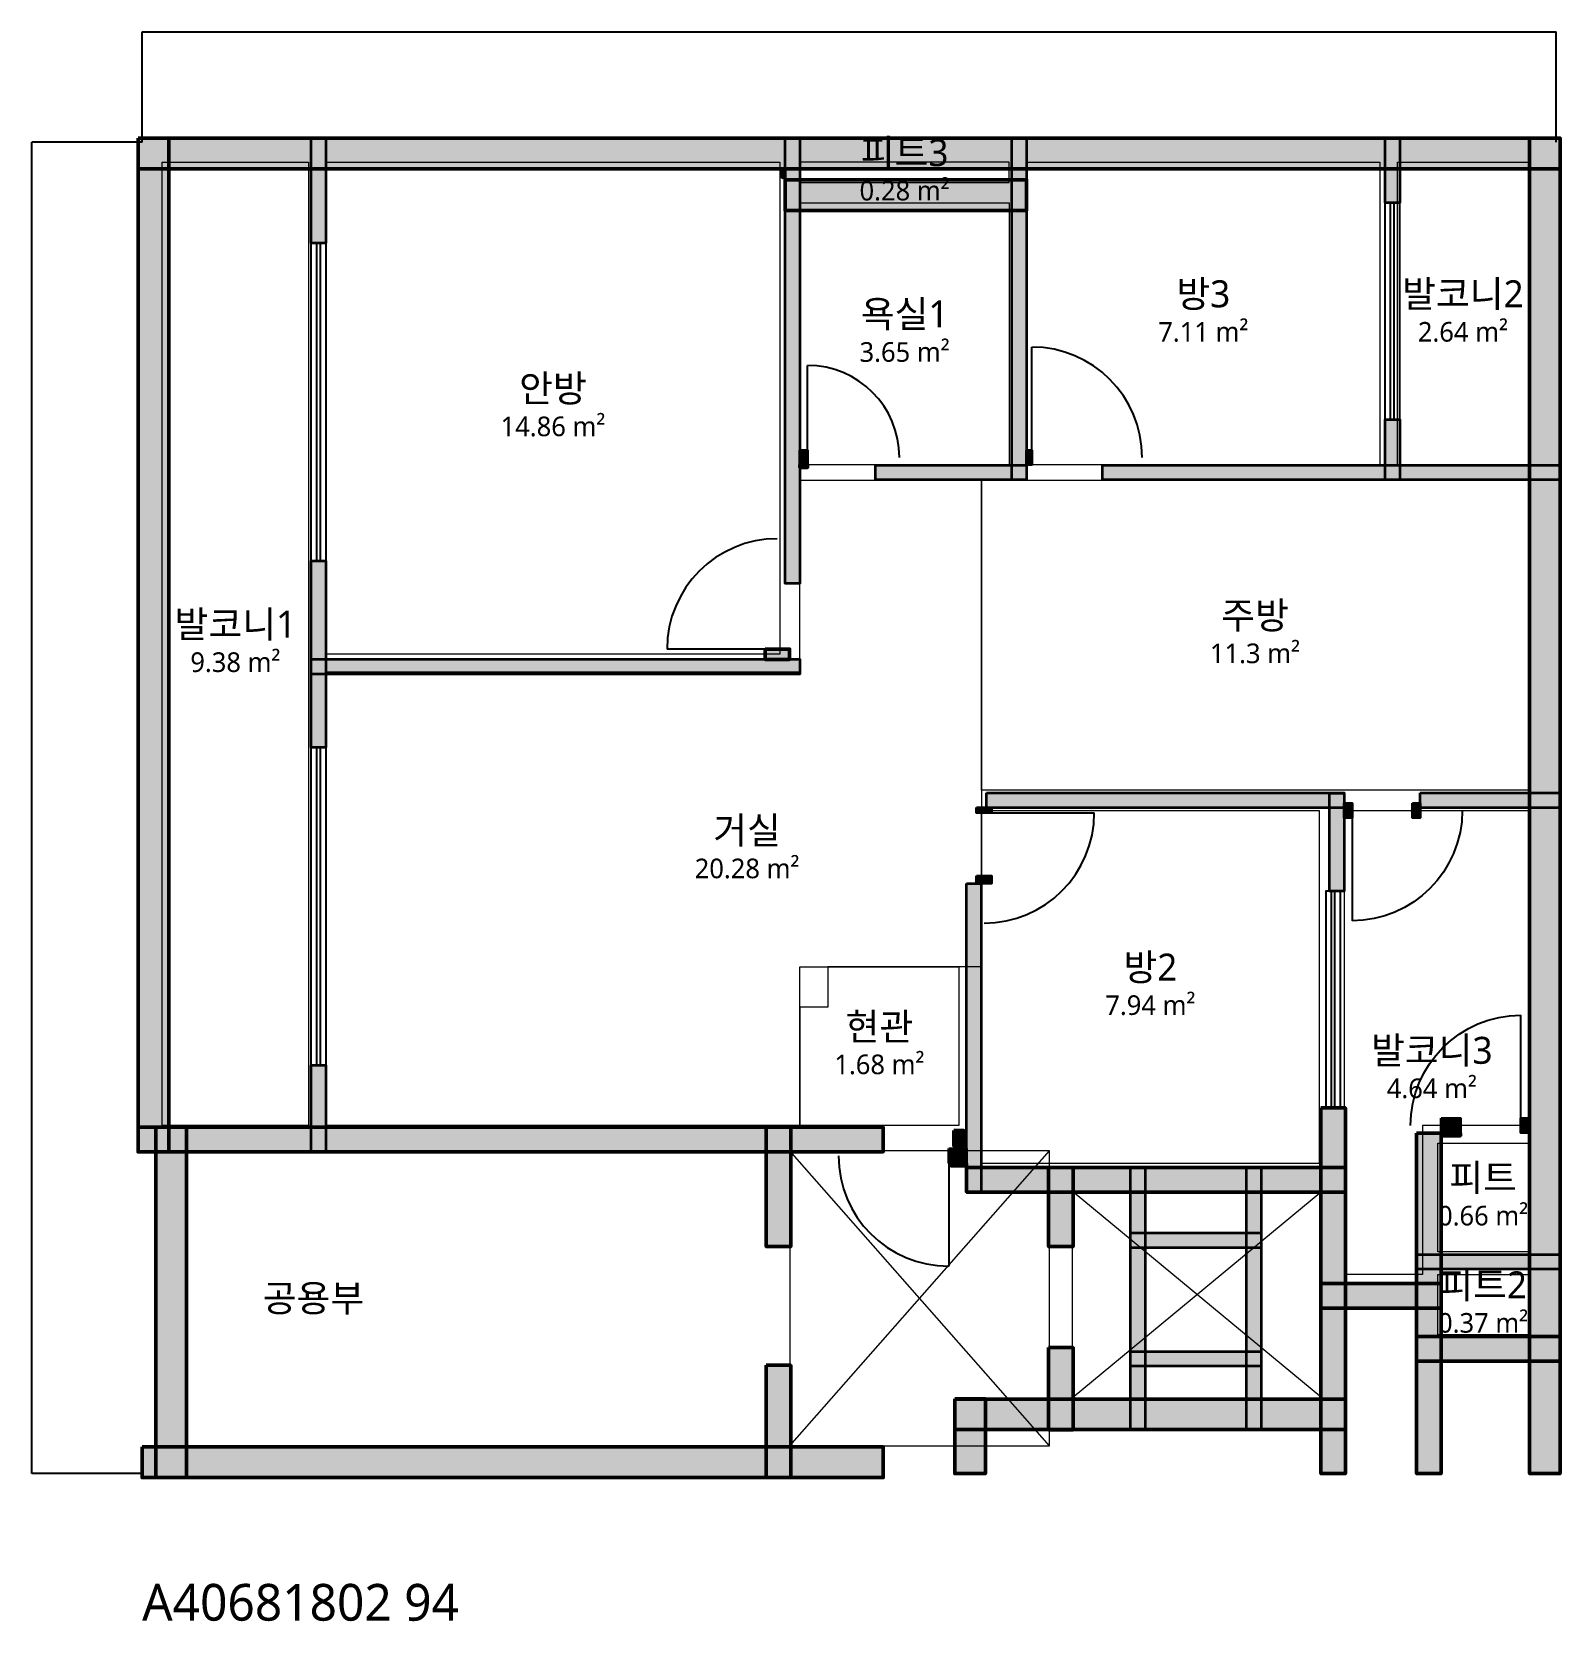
# Model space of a CAD drawing. Header units: millimetres. Extents: x -900 to 11574, y -1204 to 11763.
import ezdxf

# ---------------------------------------------------------------- set-up
doc = ezdxf.new("R2010")
doc.units = ezdxf.units.MM
for name, color, linetype, lineweight in [('A-ANNO-DIMS', 3, 'Continuous', 13), ('A-AREA', 9, 'Continuous', 13), ('A-AREA-IDEN', 7, 'Continuous', 18), ('A-AREA-PUBL', 9, 'Continuous', 13), ('A-DOOR', 4, 'Continuous', 25), ('A-FLOR-EVTR', 8, 'Continuous', 18), ('A-GLAZ', 5, 'Continuous', 25), ('A-WALL-EXTR', 7, 'Continuous', 50), ('A-WALL-PATT', 8, 'Continuous', 9), ('A-WALL-PRTN', 8, 'Continuous', 35), ('A-WALL-STRC', 7, 'Continuous', 50)]:
    doc.layers.add(name, color=color, linetype=linetype, lineweight=lineweight)
doc.styles.add('OpenSansCondensed-Light', font='OpenSansCondensed-Light.ttf')
doc.styles.get("Standard").update_dxf_attribs({"font": 'malgun.ttf'})
doc.dimstyles.new('EZDXF', dxfattribs={"dimtxt": 0.25, "dimasz": 0.175, "dimexe": 0.375, "dimexo": 0.125, "dimgap": 0.1, "dimtad": 1, "dimlfac": 100, "dimzin": 12, "dimdsep": 46, "dimtxsty": 'OpenSansCondensed-Light', "dimblk": 'ARCHTICK', "dimcen": 2.5, "dimazin": 3, "dimtfac": 0.5, "dimtmove": 2, "dimatfit": 3})

# ---------------------------------------------------------------- blocks, each defined once
blk = doc.blocks.new('JJ-DOOR-SWING')
blk.add_line((0, 0), (0, 1000))
blk.add_arc((0, 0), 1000, 0, 90)
blk = doc.blocks.new('JJ-WIN-DOUBLE')
for p, q in [((0, 120), (1000, 120)), ((0, -120), (1000, -120))]:
    blk.add_line(p, q)
blk.add_lwpolyline([(0, -500), (1000, -500), (1000, 500), (0, 500)], close=True)
blk = doc.blocks.new('JJ-EVTR')
for p, q in [((0, 0), (1000, 1000)), ((1000, 0), (0, 1000))]:
    blk.add_line(p, q)
blk.add_lwpolyline([(0, 0), (1000, 0), (1000, 1000), (0, 1000)], close=True)
blk = doc.blocks.new('_ARCHTICK')
at = {"color": 0, "linetype": 'BYBLOCK', "const_width": 0.15}
blk.add_lwpolyline([(-0.5, -0.5), (0.5, 0.5)], dxfattribs=at)

msp = doc.modelspace()

# ---------------------------------------------------------------- hatches: boundary and pattern name
at = {"layer": 'A-WALL-PATT'}
h = msp.add_hatch(color=8, dxfattribs=at)
h.dxf.hatch_style = 1
h.paths.add_polyline_path([(-32.9, 10894.8), (11574.2, 10894.8), (11574.2, 10644.8), (-32.9, 10644.8)])
h = msp.add_hatch(color=8, dxfattribs=at)
h.dxf.hatch_style = 1
h.paths.add_polyline_path([(-32.4, 10895.3), (217.6, 10895.3), (217.6, 2625.1), (-32.4, 2625.1)])
h = msp.add_hatch(color=8, dxfattribs=at)
h.dxf.hatch_style = 1
h.paths.add_polyline_path([(1380.1, 10895.3), (1500.1, 10895.3), (1500.1, 10039.5), (1380.1, 10039.5)])
h = msp.add_hatch(color=8, dxfattribs=at)
h.dxf.hatch_style = 1
h.paths.add_polyline_path([(5247.8, 10895.3), (5367.8, 10895.3), (5367.8, 7262.2), (5247.8, 7262.2)])
h = msp.add_hatch(color=8, dxfattribs=at)
h.dxf.hatch_style = 1
h.paths.add_polyline_path([(7099.3, 10895.3), (7219.3, 10895.3), (7219.3, 8107.7), (7099.3, 8107.7)])
h = msp.add_hatch(color=8, dxfattribs=at)
h.dxf.hatch_style = 1
h.paths.add_polyline_path([(10144.1, 10895.3), (10264.1, 10895.3), (10264.1, 10368.7), (10144.1, 10368.7)])
h = msp.add_hatch(color=8, dxfattribs=at)
h.dxf.hatch_style = 1
h.paths.add_polyline_path([(11323.7, 10895.3), (11573.7, 10895.3), (11573.7, 0), (11323.7, 0)])
h = msp.add_hatch(color=8, dxfattribs=at)
h.dxf.hatch_style = 1
h.paths.add_polyline_path([(5225.5, 10636.1), (5246, 10636.1), (5246, 10574.4), (5225.5, 10574.4)])
h = msp.add_hatch(color=8, dxfattribs=at)
h.dxf.hatch_style = 1
h.paths.add_polyline_path([(10144.1, 10644.3), (10264.1, 10644.3), (10264.1, 10368.7), (10144.1, 10368.7)])
h = msp.add_hatch(color=8, dxfattribs=at)
h.dxf.hatch_style = 1
h.paths.add_polyline_path([(5248.1, 10555.4), (7219, 10555.4), (7219, 10305.4), (5248.1, 10305.4)])
h = msp.add_hatch(color=8, dxfattribs=at)
h.dxf.hatch_style = 1
h.paths.add_polyline_path([(10144.1, 8599.4), (10264.1, 8599.4), (10264.1, 8107.7), (10144.1, 8107.7)])
h = msp.add_hatch(color=8, dxfattribs=at)
h.dxf.hatch_style = 1
h.paths.add_polyline_path([(5367.4, 8350.8), (5431.2, 8350.8), (5431.2, 8230.8), (5367.4, 8230.8)])
h = msp.add_hatch(color=8, dxfattribs=at)
h.dxf.hatch_style = 1
h.paths.add_polyline_path([(7219, 8350.8), (7262.2, 8350.8), (7262.2, 8230.8), (7219, 8230.8)])
h = msp.add_hatch(color=8, dxfattribs=at)
h.dxf.hatch_style = 1
h.paths.add_polyline_path([(5369.5, 8229.1), (5431.2, 8229.1), (5431.2, 8208.5), (5369.5, 8208.5)])
h = msp.add_hatch(color=8, dxfattribs=at)
h.dxf.hatch_style = 1
h.paths.add_polyline_path([(5986.7, 8227.4), (7219, 8227.4), (7219, 8107.4), (5986.7, 8107.4)])
h = msp.add_hatch(color=8, dxfattribs=at)
h.dxf.hatch_style = 1
h.paths.add_polyline_path([(7838.2, 8227.4), (11574.2, 8227.4), (11574.2, 8107.4), (7838.2, 8107.4)])
h = msp.add_hatch(color=8, dxfattribs=at)
h.dxf.hatch_style = 1
h.paths.add_polyline_path([(1380.1, 7447.3), (1500.1, 7447.3), (1500.1, 5924.9), (1380.1, 5924.9)])
h = msp.add_hatch(color=8, dxfattribs=at)
h.dxf.hatch_style = 1
h.paths.add_polyline_path([(1380.4, 6643.3), (5369.5, 6643.3), (5369.5, 6523.3), (1380.4, 6523.3)])
h = msp.add_hatch(color=8, dxfattribs=at)
h.dxf.hatch_style = 1
h.paths.add_polyline_path([(5084.3, 6727.3), (5284.3, 6727.3), (5284.3, 6642.9), (5084.3, 6642.9)])
h = msp.add_hatch(color=8, dxfattribs=at)
h.dxf.hatch_style = 1
h.paths.add_polyline_path([(6891.9, 5552.9), (9811.1, 5552.9), (9811.1, 5432.9), (6891.9, 5432.9)])
h = msp.add_hatch(color=8, dxfattribs=at)
h.dxf.hatch_style = 1
h.paths.add_polyline_path([(9691.5, 5552.6), (9811.5, 5552.6), (9811.5, 4752.3), (9691.5, 4752.3)])
h = msp.add_hatch(color=8, dxfattribs=at)
h.dxf.hatch_style = 1
h.paths.add_polyline_path([(9811.1, 5470.6), (9874.9, 5470.6), (9874.9, 5350.6), (9811.1, 5350.6)])
h = msp.add_hatch(color=8, dxfattribs=at)
h.dxf.hatch_style = 1
h.paths.add_polyline_path([(10368.7, 5470.6), (10430.4, 5470.6), (10430.4, 5350.6), (10368.7, 5350.6)])
h = msp.add_hatch(color=8, dxfattribs=at)
h.dxf.hatch_style = 1
h.paths.add_polyline_path([(10430.4, 5552.9), (11574.2, 5552.9), (11574.2, 5432.9), (10430.4, 5432.9)])
h = msp.add_hatch(color=8, dxfattribs=at)
h.dxf.hatch_style = 1
h.paths.add_polyline_path([(6811.3, 5433.3), (6931.3, 5433.3), (6931.3, 5390.1), (6811.3, 5390.1)])
h = msp.add_hatch(color=8, dxfattribs=at)
h.dxf.hatch_style = 1
h.paths.add_polyline_path([(6729, 4814), (6849, 4814), (6849, 2295.9), (6729, 2295.9)])
h = msp.add_hatch(color=8, dxfattribs=at)
h.dxf.hatch_style = 1
h.paths.add_polyline_path([(6811.3, 4875.7), (6931.3, 4875.7), (6931.3, 4814), (6811.3, 4814)])
h = msp.add_hatch(color=8, dxfattribs=at)
h.dxf.hatch_style = 1
h.paths.add_polyline_path([(1380.1, 3332.8), (1500.1, 3332.8), (1500.1, 2625.1), (1380.1, 2625.1)])
h = msp.add_hatch(color=8, dxfattribs=at)
h.dxf.hatch_style = 1
h.paths.add_polyline_path([(9620.6, 2983), (9820.6, 2983), (9820.6, 0), (9620.6, 0)])
h = msp.add_hatch(color=8, dxfattribs=at)
h.dxf.hatch_style = 1
h.paths.add_polyline_path([(10603.2, 2899), (10759.5, 2899), (10759.5, 2779), (10603.2, 2779)])
h = msp.add_hatch(color=8, dxfattribs=at)
h.dxf.hatch_style = 1
h.paths.add_polyline_path([(11253.3, 2899), (11323.2, 2899), (11323.2, 2779), (11253.3, 2779)])
h = msp.add_hatch(color=8, dxfattribs=at)
h.dxf.hatch_style = 1
h.paths.add_polyline_path([(-32.9, 2825.9), (6048.4, 2825.9), (6048.4, 2625.9), (-32.9, 2625.9)])
h = msp.add_hatch(color=8, dxfattribs=at)
h.dxf.hatch_style = 1
h.paths.add_polyline_path([(111.6, 2826.7), (361.6, 2826.7), (361.6, -32.9), (111.6, -32.9)])
h = msp.add_hatch(color=8, dxfattribs=at)
h.dxf.hatch_style = 1
h.paths.add_polyline_path([(5094.6, 2826.7), (5294.6, 2826.7), (5294.6, 1851.5), (5094.6, 1851.5)])
h = msp.add_hatch(color=8, dxfattribs=at)
h.dxf.hatch_style = 1
h.paths.add_polyline_path([(6624.4, 2797.9), (6624.4, 2674.5), (6706.7, 2674.5), (6706.7, 2797.9)])
h = msp.add_hatch(color=8, dxfattribs=at)
h.dxf.hatch_style = 1
h.paths.add_polyline_path([(10402.4, 2777.3), (10602.4, 2777.3), (10602.4, 0), (10402.4, 0)])
h = msp.add_hatch(color=8, dxfattribs=at)
h.dxf.hatch_style = 1
h.paths.add_polyline_path([(10615.5, 2777.3), (10759.5, 2777.3), (10759.5, 2756.7), (10615.5, 2756.7)])
h = msp.add_hatch(color=8, dxfattribs=at)
h.dxf.hatch_style = 1
h.paths.add_polyline_path([(6583.3, 2652.2), (6729.3, 2652.2), (6729.3, 2532.2), (6583.3, 2532.2)])
h = msp.add_hatch(color=8, dxfattribs=at)
h.dxf.hatch_style = 1
h.paths.add_polyline_path([(6603.8, 2530.4), (6727.3, 2530.4), (6727.3, 2509.9), (6603.8, 2509.9)])
h = msp.add_hatch(color=8, dxfattribs=at)
h.dxf.hatch_style = 1
h.paths.add_polyline_path([(6729.3, 2496.7), (9821.4, 2496.7), (9821.4, 2296.7), (6729.3, 2296.7)])
h = msp.add_hatch(color=8, dxfattribs=at)
h.dxf.hatch_style = 1
h.paths.add_polyline_path([(7398.8, 2497.5), (7598.8, 2497.5), (7598.8, 1851.5), (7398.8, 1851.5)])
h = msp.add_hatch(color=8, dxfattribs=at)
h.dxf.hatch_style = 1
h.paths.add_polyline_path([(8066.2, 2497.5), (8186.2, 2497.5), (8186.2, 358), (8066.2, 358)])
h = msp.add_hatch(color=8, dxfattribs=at)
h.dxf.hatch_style = 1
h.paths.add_polyline_path([(9012.6, 2497.5), (9132.6, 2497.5), (9132.6, 358), (9012.6, 358)])
h = msp.add_hatch(color=8, dxfattribs=at)
h.dxf.hatch_style = 1
h.paths.add_polyline_path([(8066.6, 1963), (9132.2, 1963), (9132.2, 1843), (8066.6, 1843)])
h = msp.add_hatch(color=8, dxfattribs=at)
h.dxf.hatch_style = 1
h.paths.add_polyline_path([(10401.6, 1788.1), (11574.2, 1788.1), (11574.2, 1668.1), (10401.6, 1668.1)])
h = msp.add_hatch(color=8, dxfattribs=at)
h.dxf.hatch_style = 1
h.paths.add_polyline_path([(9619.8, 1550.4), (10603.2, 1550.4), (10603.2, 1350.4), (9619.8, 1350.4)])
h = msp.add_hatch(color=8, dxfattribs=at)
h.dxf.hatch_style = 1
h.paths.add_polyline_path([(10401.6, 1118.4), (11574.2, 1118.4), (11574.2, 918.4), (10401.6, 918.4)])
h = msp.add_hatch(color=8, dxfattribs=at)
h.dxf.hatch_style = 1
h.paths.add_polyline_path([(7398.8, 1028.6), (7598.8, 1028.6), (7598.8, 358), (7398.8, 358)])
h = msp.add_hatch(color=8, dxfattribs=at)
h.dxf.hatch_style = 1
h.paths.add_polyline_path([(8066.6, 996.1), (9132.2, 996.1), (9132.2, 876.1), (8066.6, 876.1)])
h = msp.add_hatch(color=8, dxfattribs=at)
h.dxf.hatch_style = 1
h.paths.add_polyline_path([(5094.6, 884.6), (5294.6, 884.6), (5294.6, -32.9), (5094.6, -32.9)])
h = msp.add_hatch(color=8, dxfattribs=at)
h.dxf.hatch_style = 1
h.paths.add_polyline_path([(6632.7, 608.5), (9821.4, 608.5), (9821.4, 358.5), (6632.7, 358.5)])
h = msp.add_hatch(color=8, dxfattribs=at)
h.dxf.hatch_style = 1
h.paths.add_polyline_path([(6633.1, 609), (6883.1, 609), (6883.1, 0), (6633.1, 0)])
h = msp.add_hatch(color=8, dxfattribs=at)
h.dxf.hatch_style = 1
h.paths.add_polyline_path([(0, 217.6), (6048.4, 217.6), (6048.4, -32.4), (0, -32.4)])

# ---------------------------------------------------------------- linework, layer by layer
at = {"layer": 'A-AREA'}
for points in [[(164.6, 2839), (164.6, 10697.8), (1357.8, 10697.8), (1357.8, 2839)], [(1501.8, 6686.1), (1501.8, 10697.8), (5204.9, 10697.8), (5204.9, 6686.1)], [(5369.5, 10697.8), (5369.5, 10533.2), (7077, 10533.2), (7077, 10697.8)], [(7221, 8229.1), (7221, 10697.8), (10101.2, 10697.8), (10101.2, 8229.1)], [(10245.2, 8229.1), (10245.2, 10697.8), (11315, 10697.8), (11315, 8229.1)], [(5369.5, 8229.1), (5369.5, 10368.7), (7077, 10368.7), (7077, 8229.1)], [(6850.7, 4135.1), (5595.8, 4135.1), (5595.8, 3806), (5369.5, 3806), (5369.5, 2839), (1501.8, 2839), (1501.8, 6542.1), (5369.5, 6542.1), (5369.5, 8105.7), (6850.7, 8105.7)], [(6850.7, 5575.2), (6850.7, 8105.7), (11315, 8105.7), (11315, 5575.2)], [(6850.7, 2530.4), (6850.7, 5410.6), (9607.5, 5410.6), (9607.5, 2530.4)], [(10451, 2839), (10451, 1625.2), (9813.2, 1625.2), (9813.2, 5410.6), (11315, 5410.6), (11315, 2839)], [(5369.5, 4135.1), (6665.6, 4135.1), (6665.6, 2839), (5369.5, 2839)], [(10574.4, 1810.4), (10574.4, 2695), (11315, 2695), (11315, 1810.4)], [(10574.4, 1131.5), (10574.4, 1625.2), (11315, 1625.2), (11315, 1131.5)]]:
    msp.add_lwpolyline(points, close=True, dxfattribs=at)
at = {"layer": 'A-WALL-EXTR'}
for points in [[(-32.9, 10894.8), (11574.2, 10894.8), (11574.2, 10644.8), (-32.9, 10644.8)], [(-32.4, 10895.3), (217.6, 10895.3), (217.6, 2625.1), (-32.4, 2625.1)], [(11323.7, 10895.3), (11573.7, 10895.3), (11573.7, 0), (11323.7, 0)], [(5225.5, 10636.1), (5246, 10636.1), (5246, 10574.4), (5225.5, 10574.4)], [(5248.1, 10555.4), (7219, 10555.4), (7219, 10305.4), (5248.1, 10305.4)], [(5369.5, 8229.1), (5431.2, 8229.1), (5431.2, 8208.5), (5369.5, 8208.5)], [(111.6, 2826.7), (361.6, 2826.7), (361.6, -32.9), (111.6, -32.9)], [(6624.4, 2797.9), (6624.4, 2674.5), (6706.7, 2674.5), (6706.7, 2797.9)], [(10615.5, 2777.3), (10759.5, 2777.3), (10759.5, 2756.7), (10615.5, 2756.7)], [(6603.8, 2530.4), (6727.3, 2530.4), (6727.3, 2509.9), (6603.8, 2509.9)], [(6632.7, 608.5), (9821.4, 608.5), (9821.4, 358.5), (6632.7, 358.5)], [(6633.1, 609), (6883.1, 609), (6883.1, 0), (6633.1, 0)], [(0, 217.6), (6048.4, 217.6), (6048.4, -32.4), (0, -32.4)]]:
    msp.add_lwpolyline(points, close=True, dxfattribs=at)
at = {"layer": 'A-WALL-PRTN'}
for points in [[(1380.1, 10895.3), (1500.1, 10895.3), (1500.1, 10039.5), (1380.1, 10039.5)], [(5247.8, 10895.3), (5367.8, 10895.3), (5367.8, 7262.2), (5247.8, 7262.2)], [(7099.3, 10895.3), (7219.3, 10895.3), (7219.3, 8107.7), (7099.3, 8107.7)], [(10144.1, 10895.3), (10264.1, 10895.3), (10264.1, 10368.7), (10144.1, 10368.7)], [(10144.1, 10644.3), (10264.1, 10644.3), (10264.1, 10368.7), (10144.1, 10368.7)], [(10144.1, 8599.4), (10264.1, 8599.4), (10264.1, 8107.7), (10144.1, 8107.7)], [(5367.4, 8350.8), (5431.2, 8350.8), (5431.2, 8230.8), (5367.4, 8230.8)], [(7219, 8350.8), (7262.2, 8350.8), (7262.2, 8230.8), (7219, 8230.8)], [(5986.7, 8227.4), (7219, 8227.4), (7219, 8107.4), (5986.7, 8107.4)], [(7838.2, 8227.4), (11574.2, 8227.4), (11574.2, 8107.4), (7838.2, 8107.4)], [(1380.1, 7447.3), (1500.1, 7447.3), (1500.1, 5924.9), (1380.1, 5924.9)], [(1380.4, 6643.3), (5369.5, 6643.3), (5369.5, 6523.3), (1380.4, 6523.3)], [(6891.9, 5552.9), (9811.1, 5552.9), (9811.1, 5432.9), (6891.9, 5432.9)], [(9691.5, 5552.6), (9811.5, 5552.6), (9811.5, 4752.3), (9691.5, 4752.3)], [(9811.1, 5470.6), (9874.9, 5470.6), (9874.9, 5350.6), (9811.1, 5350.6)], [(10368.7, 5470.6), (10430.4, 5470.6), (10430.4, 5350.6), (10368.7, 5350.6)], [(10430.4, 5552.9), (11574.2, 5552.9), (11574.2, 5432.9), (10430.4, 5432.9)], [(6811.3, 5433.3), (6931.3, 5433.3), (6931.3, 5390.1), (6811.3, 5390.1)], [(6729, 4814), (6849, 4814), (6849, 2295.9), (6729, 2295.9)], [(6811.3, 4875.7), (6931.3, 4875.7), (6931.3, 4814), (6811.3, 4814)], [(1380.1, 3332.8), (1500.1, 3332.8), (1500.1, 2625.1), (1380.1, 2625.1)], [(10603.2, 2899), (10759.5, 2899), (10759.5, 2779), (10603.2, 2779)], [(11253.3, 2899), (11323.2, 2899), (11323.2, 2779), (11253.3, 2779)], [(6583.3, 2652.2), (6729.3, 2652.2), (6729.3, 2532.2), (6583.3, 2532.2)], [(8066.2, 2497.5), (8186.2, 2497.5), (8186.2, 358), (8066.2, 358)], [(9012.6, 2497.5), (9132.6, 2497.5), (9132.6, 358), (9012.6, 358)], [(8066.6, 1963), (9132.2, 1963), (9132.2, 1843), (8066.6, 1843)], [(10401.6, 1788.1), (11574.2, 1788.1), (11574.2, 1668.1), (10401.6, 1668.1)], [(8066.6, 996.1), (9132.2, 996.1), (9132.2, 876.1), (8066.6, 876.1)]]:
    msp.add_lwpolyline(points, close=True, dxfattribs=at)
at = {"layer": 'A-WALL-STRC'}
for points in [[(5084.3, 6727.3), (5284.3, 6727.3), (5284.3, 6642.9), (5084.3, 6642.9)], [(9620.6, 2983), (9820.6, 2983), (9820.6, 0), (9620.6, 0)], [(-32.9, 2825.9), (6048.4, 2825.9), (6048.4, 2625.9), (-32.9, 2625.9)], [(5094.6, 2826.7), (5294.6, 2826.7), (5294.6, 1851.5), (5094.6, 1851.5)], [(10402.4, 2777.3), (10602.4, 2777.3), (10602.4, 0), (10402.4, 0)], [(6729.3, 2496.7), (9821.4, 2496.7), (9821.4, 2296.7), (6729.3, 2296.7)], [(7398.8, 2497.5), (7598.8, 2497.5), (7598.8, 1851.5), (7398.8, 1851.5)], [(9619.8, 1550.4), (10603.2, 1550.4), (10603.2, 1350.4), (9619.8, 1350.4)], [(10401.6, 1118.4), (11574.2, 1118.4), (11574.2, 918.4), (10401.6, 918.4)], [(7398.8, 1028.6), (7598.8, 1028.6), (7598.8, 358), (7398.8, 358)], [(5094.6, 884.6), (5294.6, 884.6), (5294.6, -32.9), (5094.6, -32.9)]]:
    msp.add_lwpolyline(points, close=True, dxfattribs=at)

# ---------------------------------------------------------------- block references
at = {"layer": 'A-DOOR'}
for p, xscale, yscale in [((7262.2, 8290.8), 0.9, 0.9), ((5431.2, 8290.8), 0.75, 0.75), ((9874.9, 5410.6), 0.9, -0.9)]:
    msp.add_blockref('JJ-DOOR-SWING', p, dxfattribs=dict(at, xscale=xscale, yscale=yscale))
at = {"layer": 'A-DOOR', "xscale": 0.9}
for p, yscale, rotation in [((5184.3, 6727.3), 0.9, 90), ((6871.3, 5390.1), 0.9, -90), ((11253.3, 2839), -0.9, 180), ((6583.3, 2592.2), 0.9, 180)]:
    msp.add_blockref('JJ-DOOR-SWING', p, dxfattribs=dict(at, yscale=yscale, rotation=rotation))
at = {"layer": 'A-FLOR-EVTR'}
for p, xscale, yscale in [((5287.2, 226.3), 2.119, 2.407), ((7591.3, 617.2), 2.0366999999999997, 1.6868999999999998)]:
    msp.add_blockref('JJ-EVTR', p, dxfattribs=dict(at, xscale=xscale, yscale=yscale))
at = {"layer": 'A-GLAZ', "rotation": 90}
for p, xscale, yscale in [((10204.1, 8599.4), 1.769300000000001, 0.12343643768964077), ((1440.1, 7447.3), 2.5921999999999996, 0.12343643768964077), ((1440.1, 3332.8), 2.5920999999999994, 0.12343643768964077), ((9720.6, 2983), 1.7693, 0.12)]:
    msp.add_blockref('JJ-WIN-DOUBLE', p, dxfattribs=dict(at, xscale=xscale, yscale=yscale))

# ---------------------------------------------------------------- texts
at = {"layer": 'A-AREA-IDEN'}
for s, insert, char_height, attachment_point in [('피트3', (6223.25, 10765.5), 220, 5), ('0.28 m²', (6223.25, 10465.5), 160, 5), ('방3', (8661.1, 9613.45), 220, 5), ('발코니2', (10780.1, 9613.45), 220, 5), ('욕실1', (6223.25, 9448.9), 220, 5), ('7.11 m²', (8661.1, 9313.45), 160, 5), ('2.64 m²', (10780.1, 9313.45), 160, 5), ('3.65 m²', (6223.25, 9148.9), 160, 5), ('안방', (3353.35, 8841.95), 220, 5), ('14.86 m²', (3353.35, 8541.95), 160, 5), ('주방', (9082.85, 6990.45), 220, 5), ('발코니1', (761.2, 6918.4), 220, 5), ('11.3 m²', (9082.85, 6690.45), 160, 5), ('9.38 m²', (761.2, 6618.4), 160, 5), ('거실', (4937.46, 5235.58), 220, 5), ('20.28 m²', (4937.46, 4935.58), 160, 5), ('방2', (8229.1, 4120.5), 220, 5), ('7.94 m²', (8229.1, 3820.5), 160, 5), ('현관', (6017.55, 3637.05), 220, 5), ('발코니3', (10526.4, 3441.6), 220, 5), ('1.68 m²', (6017.55, 3337.05), 160, 5), ('4.64 m²', (10526.4, 3141.6), 160, 5), ('피트', (10944.7, 2402.7), 220, 5), ('0.66 m²', (10944.7, 2102.7), 160, 5), ('피트2', (10944.7, 1528.35), 220, 5), ('0.37 m²', (10944.7, 1228.35), 160, 5), ('A40681802 94', (0, -900), 300, 1)]:
    msp.add_mtext(s, dxfattribs=dict(at, insert=insert, char_height=char_height, attachment_point=attachment_point))
at = {"layer": 'A-AREA-PUBL', "insert": (1398.9, 1419.5), "char_height": 220, "attachment_point": 5}
msp.add_mtext('공용부', dxfattribs=at)

# ---------------------------------------------------------------- dimensions: what is measured, and where the dimension line sits
at = {"layer": 'A-ANNO-DIMS'}
msp.add_linear_dim(base=(0, 11762.40652), p1=(0, 10862.40652), p2=(11541.30692, 10862.40652), dimstyle='EZDXF', dxfattribs=at).render()
msp.add_linear_dim(base=(-900, 0), p1=(0, 0), p2=(0, 10862.40652), angle=90, dimstyle='EZDXF', dxfattribs=at).render()

doc.saveas('drawing.dxf')
